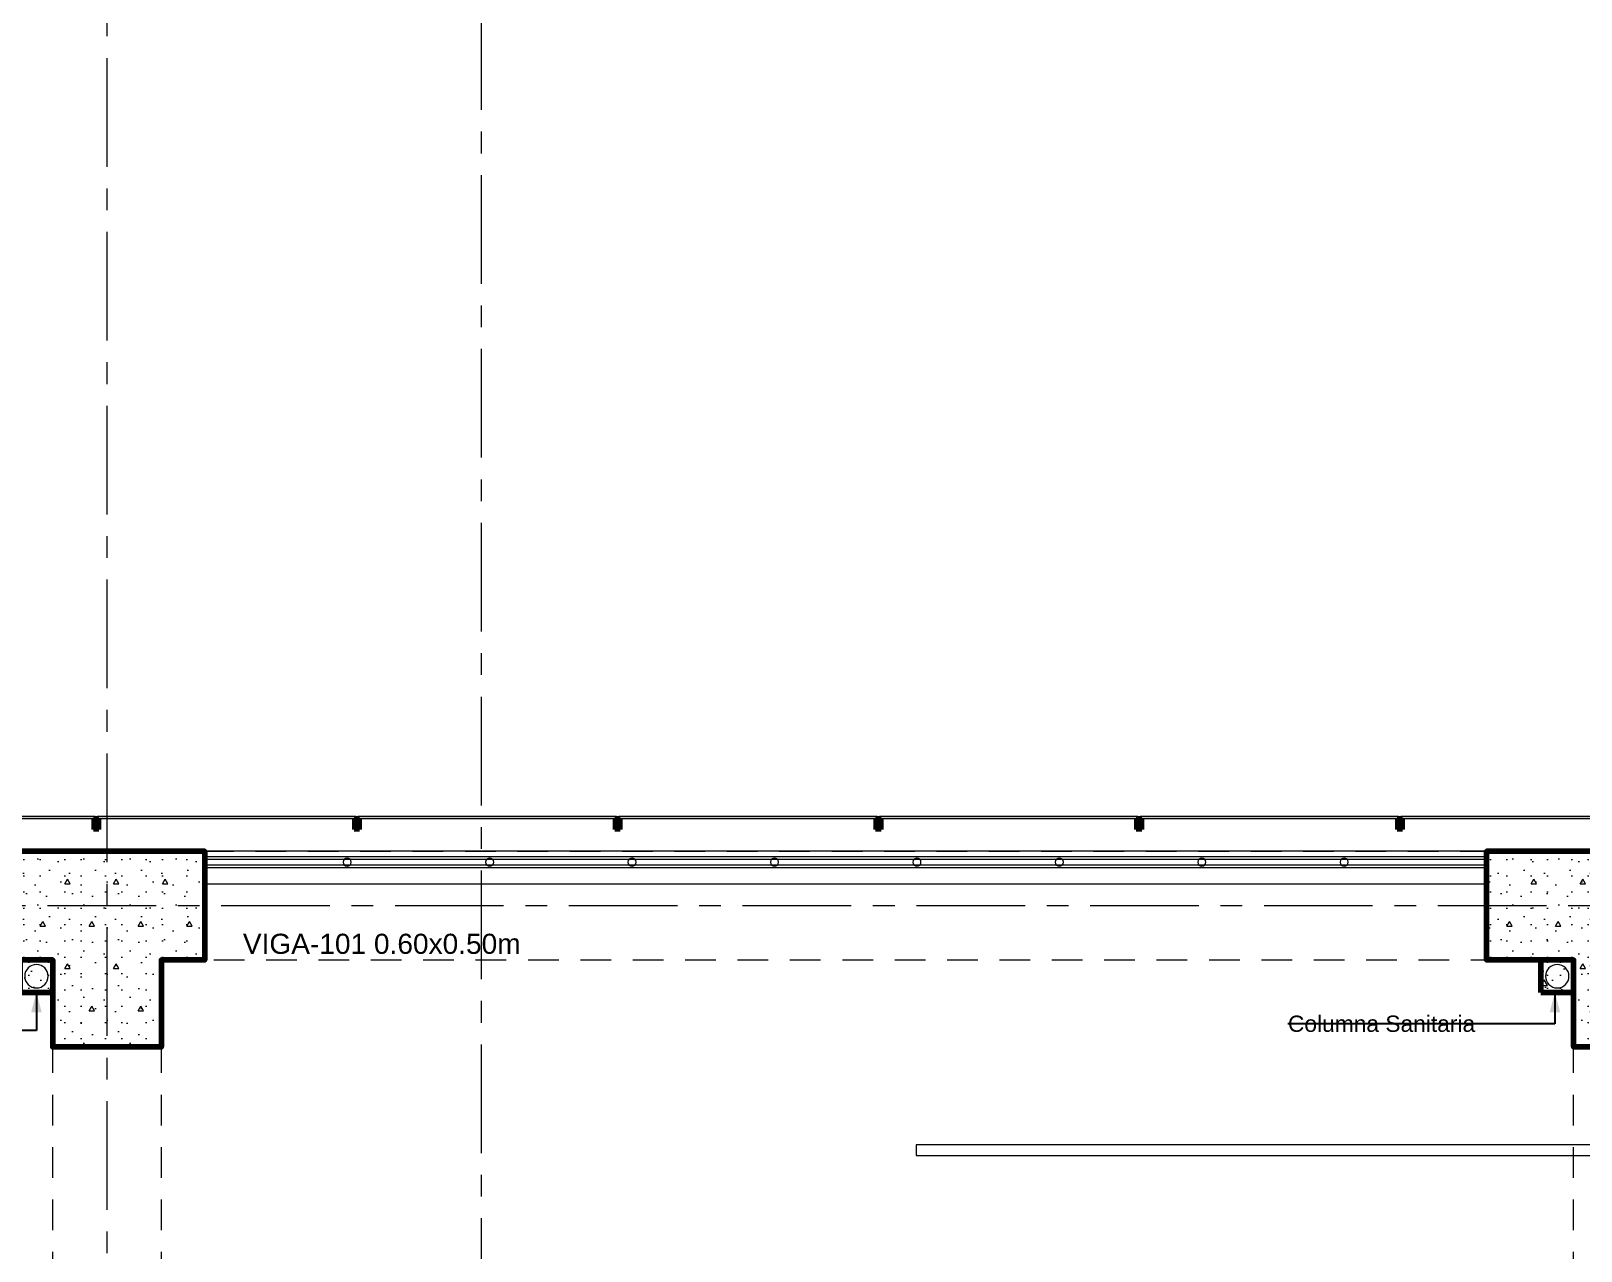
# Model space of a CAD drawing. Header units: inches. Extents: x -19 to 5698, y -728 to 92.
# Drawn here: x 406.97 to 414.1, y 38.06 to 43.67 of the extents above; entities that cross this region are included whole.
import ezdxf

# ---------------------------------------------------------------- set-up
doc = ezdxf.new("R2010")
doc.units = ezdxf.units.IN
doc.header["$MEASUREMENT"] = 0
doc.set_wipeout_variables(frame=1)
for name, pattern in [('HIDDEN', [0.375, 0.25, -0.125]), ('Hidden Line', [0.195611, 0.141111, -0.0545]), ('Punto & Raya', [0.65, 0.5, -0.075, 0, -0.075]), ('Wipeout_Contour', [1, 0, -1])]:
    doc.linetypes.add(name, pattern=pattern)
doc.layers.get('0').update_dxf_attribs({"color": 61})
doc.layers.add('00 conduct tomacorr', color=120, linetype='HIDDEN', lineweight=30)
for name, color, linetype in [('02 _ ARQ _ ALB _ Ejes Generales', 251, 'Continuous'), ('02 _ ARQ _ ALB _ Muros Interiores', 7, 'Continuous'), ('02 _ ARQ _ EQP _ Mobiliario interior', 7, 'Continuous'), ('02 _ ARQ _ ZON _ Espacio.3D', 7, 'Continuous'), ('08 _ STR _ EXT _ 06 Columnas', 7, 'Continuous'), ('08 _ STR _ EXT _ 07 Losa Aligerada', 7, 'Continuous'), ('08 _ STR _ EXT _ 09 Vigas', 251, 'Continuous'), ('Acabado - Muros', 7, 'Continuous'), ('Estructura - Carga', 7, 'Continuous'), ('Interior - Escaleras & Barandillas', 7, 'Continuous'), ('Marcador - Secciones', 7, 'Continuous'), ('MEP - HVAC', 7, 'Continuous'), ('Notas - Etiquetas', 7, 'Continuous')]:
    doc.layers.add(name, color=color, linetype=linetype)
doc.styles.add('Estilo_Generado_4', font='swisse.ttf')
doc.dimstyles.new('Estilo_Generado__8', dxfattribs={"dimtxt": 0.18, "dimasz": 0.0912, "dimexe": 0.18, "dimexo": 0.0625, "dimgap": 0, "dimtad": 0, "dimtih": 1, "dimtoh": 1, "dimdec": 4, "dimzin": 0, "dimdsep": 46, "dimcen": 0.09, "dimadec": 0, "dimazin": 0, "dimtfac": 1, "dimtdec": 4, "dimtmove": 0, "dimatfit": 3, "dimldrblk": 'ARROWHEAD_5', "dimfxl": 1, "dimtolj": 1, "dimtzin": 0, "dimarcsym": 0})
pattern_1 = [(0, (370.00008, 2e-08), (0, 0.3897114), [0.024375, -0.200625]), (0, (370.11258, 0.19486), (0, 0.3897114), [0.024375, -0.200625]), (60, (370.00008, 2e-08), (-0.3375, 0.1948557), [0.024375, -0.200625]), (60, (370.22508, 2e-08), (-0.3375, 0.1948557), [0.024375, -0.200625]), (120, (370.02445, 2e-08), (0.3375, 0.1948557), [0.024375, -0.200625]), (120, (370.24945, 2e-08), (0.3375, 0.1948557), [0.024375, -0.200625]), (0, (370.000076, 0.0375), (0, 0.075), [0, -0.075, 0, -0.1125]), (45, (370.037576, 0.0375), (-0.05303301, 0.05303301), [0, -0.05625, 0, -0.09375])]
pattern_2 = [(0, (370.00008, 2e-08), (0, 0.3117692), [0.03, -0.15]), (0, (370.09008, 0.1559), (0, 0.3117692), [0.03, -0.15]), (60, (370.00008, 2e-08), (-0.27, 0.1558846), [0.03, -0.15]), (60, (370.18008, 2e-08), (-0.27, 0.1558846), [0.03, -0.15]), (120, (370.03008, 2e-08), (0.27, 0.1558846), [0.03, -0.15]), (120, (370.21008, 2e-08), (0.27, 0.1558846), [0.03, -0.15]), (0, (370.000076, 0.03), (0, 0.06), [0, -0.06, 0, -0.09]), (45, (370.030076, 0.03), (-0.04242641, 0.04242641), [0, -0.045, 0, -0.075])]

# ---------------------------------------------------------------- blocks, each defined once
blk = doc.blocks.new('ARROWHEAD_5')
at = {"linetype": 'Continuous', "lineweight": 0}
blk.add_hatch(color=0, dxfattribs=at).paths.add_polyline_path([(-1, 0.2679), (0, 0), (-1, -0.2679)])
at = {"color": 0, "linetype": 'Continuous', "lineweight": 0}
blk.add_line((0, 0), (-1, 0), dxfattribs=at)

msp = doc.modelspace()

# ---------------------------------------------------------------- hatches: boundary and pattern name
at = {"layer": 'Acabado - Muros', "linetype": 'Continuous', "lineweight": 9}
for points in [[(406.0751, 40.06), (406.0751, 40.05), (407.2651, 40.05), (407.2651, 40.06)], [(407.2751, 40.06), (407.2751, 40.05), (408.4651, 40.05), (408.4651, 40.06)], [(408.4751, 40.06), (408.4751, 40.05), (409.6651, 40.05), (409.6651, 40.06)], [(409.6751, 40.06), (409.6751, 40.05), (410.8651, 40.05), (410.8651, 40.06)], [(410.8751, 40.06), (410.8751, 40.05), (412.0651, 40.05), (412.0651, 40.06)], [(412.0751, 40.06), (412.0751, 40.05), (413.2651, 40.05), (413.2651, 40.06)], [(413.2751, 40.06), (413.2751, 40.05), (414.4651, 40.05), (414.4651, 40.06)]]:
    msp.add_hatch(color=250, dxfattribs=at).paths.add_polyline_path(points)
at = {"layer": 'Acabado - Muros', "linetype": 'Continuous', "lineweight": 0}
for points in [[(407.2576, 40), (407.2826, 40), (407.2826, 40.05), (407.2576, 40.05)], [(408.4576, 40), (408.4826, 40), (408.4826, 40.05), (408.4576, 40.05)], [(409.6576, 40), (409.6826, 40), (409.6826, 40.05), (409.6576, 40.05)], [(410.8576, 40), (410.8826, 40), (410.8826, 40.05), (410.8576, 40.05)], [(412.0576, 40), (412.0826, 40), (412.0826, 40.05), (412.0576, 40.05)], [(413.2576, 40), (413.2826, 40), (413.2826, 40.05), (413.2576, 40.05)]]:
    msp.add_hatch(color=254, dxfattribs=at).paths.add_polyline_path(points)
at = {"layer": 'Estructura - Carga', "linetype": 'Continuous', "lineweight": 13}
h = msp.add_hatch(dxfattribs=at)
h.set_pattern_fill('HORMIGÓN_ARMADO_0002', color=251, style=0, pattern_type=2)
h.set_pattern_definition(pattern_2)
h.paths.add_polyline_path([(406.9201, 39.25), (407.0701, 39.25), (407.0701, 39.4), (406.9201, 39.4)])
h = msp.add_hatch(dxfattribs=at)
h.set_pattern_fill('HORMIGÓN_ARMADO_0002', color=251, style=0, pattern_type=2)
h.set_pattern_definition(pattern_2)
h.paths.add_polyline_path([(413.9201, 39.25), (414.0701, 39.25), (414.0701, 39.4), (413.9201, 39.4)])

# ---------------------------------------------------------------- linework, layer by layer
at = {"layer": '00 conduct tomacorr'}
msp.add_arc((406.2149, 42.4723), 9.8111, 313.80094, 335.88542, dxfattribs=at)
at = {"layer": '02 _ ARQ _ ALB _ Ejes Generales', "color": 251, "linetype": 'Punto & Raya', "lineweight": 13, "true_color": 0x636466}
for p, q in [((407.3201, 3.05), (407.3201, 44.9)), ((375.8455, 39.65), (424.5701, 39.65))]:
    msp.add_line(p, q, dxfattribs=at)
at = {"layer": '02 _ ARQ _ EQP _ Mobiliario interior', "color": 175, "linetype": 'Continuous', "lineweight": 13, "flags": 128}
msp.add_lwpolyline([(411.0451, 38.4999), (415.0451, 38.4999), (415.0451, 38.5499), (411.0451, 38.5499)], close=True, dxfattribs=at)
at = {"layer": '02 _ ARQ _ ZON _ Espacio.3D', "color": 254, "linetype": 'Continuous', "lineweight": 0, "flags": 128}
msp.add_lwpolyline([(414.5701, 39), (414.0701, 39), (414.0701, 39.4), (413.6701, 39.4), (413.67, 39.7505), (407.77, 39.7505), (407.77, 39.4), (407.5701, 39.4), (407.57, 39), (407.07, 39), (407.0701, 39.4), (406.87, 39.4)], dxfattribs=at)
at = {"layer": '08 _ STR _ EXT _ 07 Losa Aligerada', "color": 7, "linetype": 'Continuous', "lineweight": 18, "flags": 128}
msp.add_lwpolyline([(421.5701, 26.75), (421.5701, 29.7), (421.5701, 35.2005), (421.5701, 39.9), (413.6701, 39.9), (405.926, 39.9), (405.926, 40.9), (401.2189, 40.9), (401.2189, 39.9), (396.1353, 39.9), (396.1353, 40.6), (396.4817, 40.6), (396.4817, 40.8), (393.5701, 40.8), (393.5701, 39.9), (392.5702, 39.9)], dxfattribs=at)
at = {"layer": '08 _ STR _ EXT _ 09 Vigas', "color": 251, "linetype": 'Hidden Line', "lineweight": 13, "true_color": 0x636466}
for p, q in [((407.5701, 39.9), (407.0701, 39.9)), ((414.5701, 39.9), (414.0701, 39.9)), ((400.5701, 39.4), (407.0701, 39.4)), ((407.0701, 30.2), (407.0701, 39.4)), ((407.5701, 39.4), (414.0701, 39.4)), ((407.5701, 30.2), (407.5701, 39.4)), ((414.0701, 30.2), (414.0701, 39.4))]:
    msp.add_line(p, q, dxfattribs=at)
at = {"layer": 'Acabado - Muros', "color": 7, "linetype": 'Continuous', "lineweight": 60}
for p, q in [((407.2576, 40.05), (407.2576, 40)), ((407.2826, 40.05), (407.2576, 40.05)), ((407.2826, 40.05), (407.2826, 40)), ((408.4576, 40.05), (408.4576, 40)), ((408.4826, 40.05), (408.4576, 40.05)), ((408.4826, 40.05), (408.4826, 40)), ((409.6576, 40.05), (409.6576, 40)), ((409.6826, 40.05), (409.6576, 40.05)), ((409.6826, 40.05), (409.6826, 40)), ((410.8576, 40.05), (410.8576, 40)), ((410.8826, 40.05), (410.8576, 40.05)), ((410.8826, 40.05), (410.8826, 40)), ((412.0576, 40.05), (412.0576, 40)), ((412.0826, 40.05), (412.0576, 40.05)), ((412.0826, 40.05), (412.0826, 40)), ((413.2576, 40.05), (413.2576, 40)), ((413.2826, 40.05), (413.2576, 40.05)), ((413.2826, 40.05), (413.2826, 40)), ((407.2826, 40), (407.2576, 40)), ((408.4826, 40), (408.4576, 40)), ((409.6826, 40), (409.6576, 40)), ((410.8826, 40), (410.8576, 40)), ((412.0826, 40), (412.0576, 40)), ((413.2826, 40), (413.2576, 40))]:
    msp.add_line(p, q, dxfattribs=at)
at = {"layer": 'Acabado - Muros', "color": 7, "linetype": 'Continuous', "lineweight": 13, "flags": 128}
for points in [[(406.0751, 40.06), (406.0751, 40.05), (407.2651, 40.05), (407.2651, 40.06)], [(407.2751, 40.06), (407.2751, 40.05), (408.4651, 40.05), (408.4651, 40.06)], [(408.4751, 40.06), (408.4751, 40.05), (409.6651, 40.05), (409.6651, 40.06)], [(409.6751, 40.06), (409.6751, 40.05), (410.8651, 40.05), (410.8651, 40.06)], [(410.8751, 40.06), (410.8751, 40.05), (412.0651, 40.05), (412.0651, 40.06)], [(412.0751, 40.06), (412.0751, 40.05), (413.2651, 40.05), (413.2651, 40.06)], [(413.2751, 40.06), (413.2751, 40.05), (414.4651, 40.05), (414.4651, 40.06)]]:
    msp.add_lwpolyline(points, close=True, dxfattribs=at)
at = {"layer": 'Estructura - Carga', "color": 7, "linetype": 'Continuous', "lineweight": 80, "flags": 128}
for points in [[(406.9201, 39.25), (407.0701, 39.25), (407.0701, 39.4), (406.9201, 39.4)], [(413.9201, 39.25), (414.0701, 39.25), (414.0701, 39.4), (413.9201, 39.4)]]:
    msp.add_lwpolyline(points, close=True, dxfattribs=at)
at = {"layer": 'MEP - HVAC', "color": 7, "linetype": 'Continuous', "lineweight": 13, "flags": 128}
for points in [[(406.9951, 39.379, 1), (406.9951, 39.271, 1)], [(413.9951, 39.379, 1), (413.9951, 39.271, 1)]]:
    msp.add_lwpolyline(points, format="xyb", close=True, dxfattribs=at)

# ---------------------------------------------------------------- texts
at = {"layer": 'Notas - Etiquetas', "color": 171, "linetype": 'Continuous', "lineweight": 13, "insert": (407.9454, 39.4267), "char_height": 0.0925, "attachment_point": 7, "style": 'Estilo_Generado_4'}
msp.add_mtext('\\A1;{\\pql;\\fSwis721 Ex BT|b0|i0|c0|p34;VIGA-101\\fSwis721 Ex BT|b0|i0|c0|p34; \\fSwis721 Ex BT|b0|i0|c0|p34;0.60\\fSwis721 Ex BT|b0|i0|c0|p34;x\\fSwis721 Ex BT|b0|i0|c0|p34;0.50\\fSwis721 Ex BT|b0|i0|c0|p34;m}', dxfattribs=at)
at = {"layer": 'Notas - Etiquetas', "color": 5, "linetype": 'Continuous', "lineweight": 35, "insert": (412.7555, 39.106), "char_height": 0.075, "attachment_point": 4, "style": 'Estilo_Generado_4'}
msp.add_mtext('\\A1;{\\pql;\\fSwis721 Ex BT|b0|i0|c0|p34;Columna Sanitaria}', dxfattribs=at)

# ---------------------------------------------------------------- leaders
at = {"layer": 'Notas - Etiquetas', "color": 144, "linetype": 'Continuous', "lineweight": 13, "annotation_type": 0, "has_hookline": 1, "hookline_direction": 1, "text_width": 1.0171}
for points in [[(406.9951, 39.25), (406.9951, 39.0746), (405.8074, 39.0746)], [(413.9844, 39.25), (413.9844, 39.106), (412.7555, 39.106)]]:
    msp.add_leader(points, dimstyle='Estilo_Generado__8', dxfattribs=at)

# ---------------------------------------------------------------- next in the draw order: wipeouts: each hides what was drawn before it
at = {"color": 254, "linetype": 'Wipeout_Contour', "lineweight": 0, "ltscale": 13028.79832}
msp.add_wipeout([(407.77, 39.75), (413.6701, 39.75), (413.6701, 39.9), (407.77, 39.9)], dxfattribs=at).dxf.layer = '02 _ ARQ _ ALB _ Muros Interiores'

# ---------------------------------------------------------------- next in the draw order: hatches: boundary and pattern name
at = {"layer": '08 _ STR _ EXT _ 06 Columnas', "linetype": 'Continuous', "lineweight": 9}
h = msp.add_hatch(dxfattribs=at)
h.set_pattern_fill('HORMIGÓN_EN_MASA_0002', style=0, pattern_type=2)
h.set_pattern_definition(pattern_1)
h.paths.add_polyline_path([(406.87, 39.9), (406.87, 39.4), (407.07, 39.4), (407.07, 39), (407.57, 39), (407.57, 39.4), (407.77, 39.4), (407.77, 39.9)])
h = msp.add_hatch(dxfattribs=at)
h.set_pattern_fill('HORMIGÓN_EN_MASA_0002', style=0, pattern_type=2)
h.set_pattern_definition(pattern_1)
h.paths.add_polyline_path([(414.5701, 39), (414.5701, 39.9), (413.6701, 39.9), (413.6701, 39.4), (414.0701, 39.4), (414.0701, 39)])

# ---------------------------------------------------------------- next in the draw order: linework, layer by layer
at = {"layer": '02 _ ARQ _ ALB _ Muros Interiores', "color": 7, "linetype": 'Continuous', "lineweight": 13, "flags": 128}
for points in [[(413.6701, 39.9), (407.77, 39.9)], [(407.77, 39.75), (413.6701, 39.75)]]:
    msp.add_lwpolyline(points, dxfattribs=at)
at = {"layer": '08 _ STR _ EXT _ 06 Columnas', "color": 7, "linetype": 'Continuous', "lineweight": 80, "flags": 128}
for points in [[(406.87, 39.9), (407.77, 39.9), (407.77, 39.4), (407.57, 39.4), (407.57, 39), (407.07, 39), (407.07, 39.4), (406.87, 39.4)], [(414.5701, 39), (414.5701, 39.9), (413.6701, 39.9), (413.6701, 39.4), (414.0701, 39.4), (414.0701, 39)]]:
    msp.add_lwpolyline(points, close=True, dxfattribs=at)
at = {"layer": '08 _ STR _ EXT _ 09 Vigas', "color": 251, "linetype": 'Hidden Line', "lineweight": 13, "true_color": 0x636466}
msp.add_line((379.07, 39.9), (421.5701, 39.9), dxfattribs=at)
at = {"layer": 'Interior - Escaleras & Barandillas', "color": 161, "linetype": 'Continuous', "lineweight": 13, "flags": 128}
for points in [[(407.77, 39.875), (407.77, 39.825), (413.6701, 39.825), (413.6701, 39.875)], [(407.77, 39.8625), (407.77, 39.8375), (413.6701, 39.8375), (413.6701, 39.8625)], [(407.77, 39.8625), (407.77, 39.8375), (413.6701, 39.8375), (413.6701, 39.8625)], [(407.77, 39.8625), (407.77, 39.8375), (413.6701, 39.8375), (413.6701, 39.8625)]]:
    msp.add_lwpolyline(points, close=True, dxfattribs=at)
for points in [[(408.4256, 39.8313, 1), (408.4256, 39.8688, 1)], [(409.0812, 39.8313, 1), (409.0812, 39.8688, 1)], [(409.7367, 39.8313, 1), (409.7367, 39.8688, 1)], [(410.3923, 39.8313, 1), (410.3923, 39.8688, 1)], [(411.0478, 39.8313, 1), (411.0478, 39.8688, 1)], [(411.7034, 39.8313, 1), (411.7034, 39.8688, 1)], [(412.3589, 39.8313, 1), (412.3589, 39.8688, 1)], [(413.0145, 39.8313, 1), (413.0145, 39.8688, 1)]]:
    msp.add_lwpolyline(points, format="xyb", close=True, dxfattribs=at)
at = {"layer": 'Marcador - Secciones', "color": 251, "linetype": 'Punto & Raya', "lineweight": 13, "true_color": 0x636466}
msp.add_line((409.0425, 46.2111), (409.0425, 0.8878), dxfattribs=at)

doc.saveas('drawing.dxf')
